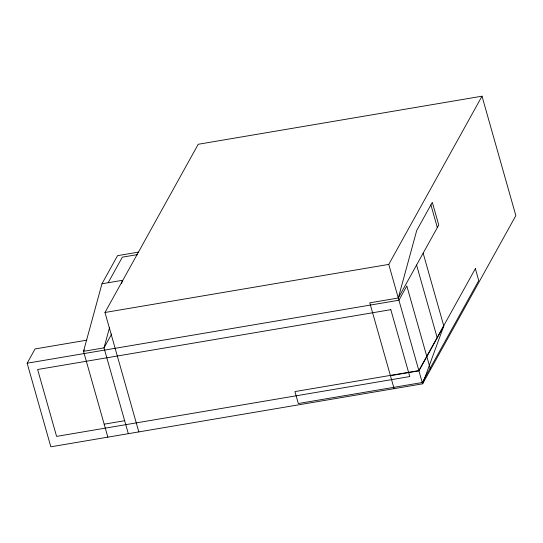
<?xml version="1.0" encoding="UTF-8"?>
<svg xmlns="http://www.w3.org/2000/svg" width="543" height="543" viewBox="0 0 543 543"><rect width="100%" height="100%" fill="white"/><g stroke="black" fill="none" stroke-linecap="round" stroke-linejoin="round"><path stroke-width="0.81" d="M138.424 252.128L117.546 255.665L101.962 283.792L83.527 351.335L107.847 437.149M109.564 327.517L104.012 347.866L128.331 433.681M121.551 283.575L122.44 280.317L101.962 283.792M398.29 298.005L416.725 230.463L432.316 202.335L438.744 225.026L398.29 298.005L369.79 302.838L394.109 388.652M423.153 253.153L443.801 326.004L422.61 383.82L50.845 446.808L27.15 363.213L35.064 348.939L86.86 340.162M108.152 282.74L122.331 257.165L137.365 254.619M138.825 431.902L104.982 312.476L198.222 144.275L482.008 96.192L515.85 215.619L422.61 383.82L388.768 264.4L482.008 96.192M84.341 349.868L83.527 351.335L104.012 347.866L111.729 333.938M443.801 326.004L418.938 370.855L390.437 375.688M104.982 312.476L388.768 264.4M27.15 363.213L398.922 300.225L406.829 285.951L430.524 369.552M104.175 424.185L124.652 420.716M430.904 204.887L437.332 227.578M416.576 265.025L437.224 337.875M475.369 268.636L418.857 370.584L294.937 391.578L298.324 403.517L422.244 382.523L478.75 280.582L475.369 268.636M390.817 309.673L37.637 369.511L56.594 436.389L409.775 376.55L390.817 309.673"/></g></svg>
